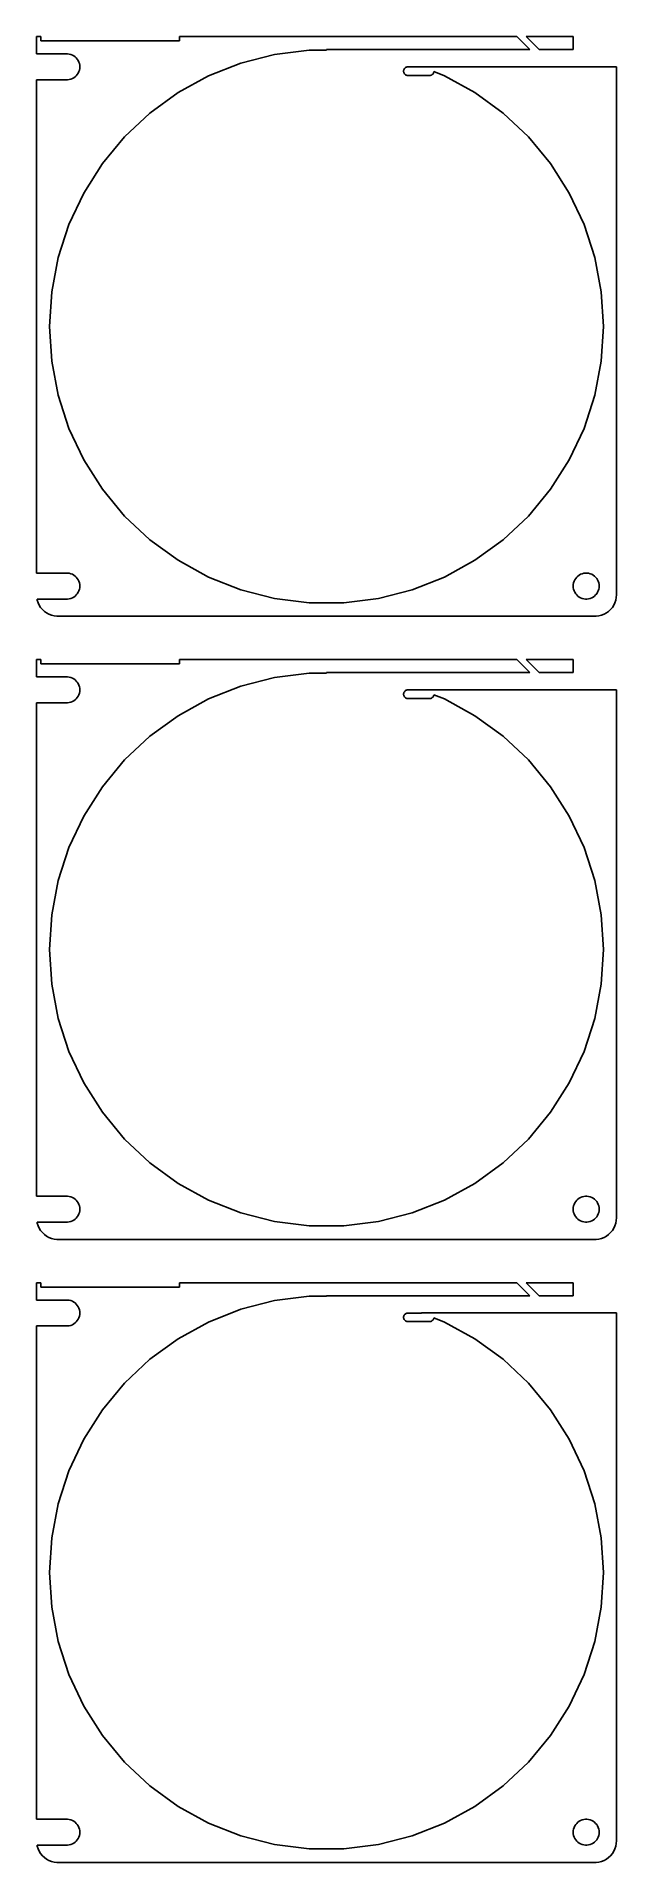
# Model space of a CAD drawing. Header units: metres. Extents: x -67 to 67, y 365 to 787.
import ezdxf

# ---------------------------------------------------------------- set-up
doc = ezdxf.new("R2010")
doc.units = ezdxf.units.M

msp = doc.modelspace()

# ---------------------------------------------------------------- linework, layer by layer
for p, q in [((-66, 787), (-67, 787)), ((-67, 787), (-67, 782.994)), ((-66, 786), (-66, 787)), ((-34, 786), (-66, 786)), ((44.0099, 786.99), (-34, 786.99)), ((-34, 786.99), (-34, 786)), ((47, 784), (44.0099, 786.99)), ((57, 786.99), (46.1312, 786.99)), ((46.1312, 786.99), (49.1213, 784)), ((57, 784), (57, 786.99)), ((-67, 782.994), (-59.8116, 782.994)), ((-59.8116, 782.994), (-59.4379, 782.947)), ((-59.4379, 782.947), (-59.0729, 782.853)), ((-59.0729, 782.853), (-58.7227, 782.714)), ((-58.7227, 782.714), (-58.3925, 782.533)), ((-58.3925, 782.533), (-58.0877, 782.312)), ((-58.0877, 782.312), (-57.8131, 782.054)), ((-57.8131, 782.054), (-57.5729, 781.763)), ((-57.5729, 781.763), (-57.3711, 781.445)), ((-57.3711, 781.445), (-57.2107, 781.104)), ((-57.2107, 781.104), (-57.0942, 780.746)), ((-57.0942, 780.746), (-57.0237, 780.376)), ((-27.2499, 777.909), (-19.7771, 780.868)), ((-19.7771, 780.868), (-11.9924, 782.866)), ((-11.9924, 782.866), (-4.0186, 783.874)), ((-4.0186, 783.874), (0, 783.874)), ((0, 783.874), (0, 784)), ((0, 784), (47, 784)), ((49.1213, 784), (57, 784)), ((-59.8116, 777.006), (-67, 777.006)), ((-67, 777.006), (-67, 662.994)), ((-59.4379, 777.053), (-59.8116, 777.006)), ((-59.0729, 777.147), (-59.4379, 777.053)), ((-58.7227, 777.286), (-59.0729, 777.147)), ((-58.3925, 777.467), (-58.7227, 777.286)), ((-58.0877, 777.688), (-58.3925, 777.467)), ((-57.8131, 777.946), (-58.0877, 777.688)), ((-57.5729, 778.237), (-57.8131, 777.946)), ((-57.3711, 778.555), (-57.5729, 778.237)), ((-57.2107, 778.896), (-57.3711, 778.555)), ((-57.0942, 779.254), (-57.2107, 778.896)), ((-57.0237, 779.624), (-57.0942, 779.254)), ((-57.0237, 780.376), (-57, 780)), ((-57, 780), (-57.0237, 779.624)), ((-34.2929, 774.037), (-27.2499, 777.909)), ((17.8189, 779.125), (17.811, 779)), ((17.811, 779), (17.8189, 778.875)), ((17.8424, 779.249), (17.8189, 779.125)), ((17.8189, 778.875), (17.8424, 778.751)), ((17.8812, 779.368), (17.8424, 779.249)), ((17.8424, 778.751), (17.8812, 778.632)), ((17.9347, 779.482), (17.8812, 779.368)), ((17.8812, 778.632), (17.9347, 778.518)), ((18.002, 779.588), (17.9347, 779.482)), ((17.9347, 778.518), (18.002, 778.412)), ((18.082, 779.685), (18.002, 779.588)), ((18.002, 778.412), (18.082, 778.315)), ((18.1736, 779.771), (18.082, 779.685)), ((18.082, 778.315), (18.1736, 778.229)), ((18.2752, 779.844), (18.1736, 779.771)), ((18.1736, 778.229), (18.2752, 778.156)), ((18.3852, 779.905), (18.2752, 779.844)), ((18.2752, 778.156), (18.3852, 778.095)), ((18.502, 779.951), (18.3852, 779.905)), ((18.3852, 778.095), (18.502, 778.049)), ((18.6236, 779.982), (18.502, 779.951)), ((18.502, 778.049), (18.6236, 778.018)), ((18.7482, 779.998), (18.6236, 779.982)), ((18.6236, 778.018), (18.7482, 778.002)), ((21.9734, 779.998), (18.7482, 779.998)), ((18.7482, 778.002), (23.8738, 778.002)), ((67, 780), (21.9684, 780)), ((21.9684, 780), (21.9734, 779.998)), ((23.8738, 778.002), (23.9984, 778.018)), ((23.9984, 778.018), (24.12, 778.049)), ((24.12, 778.049), (24.2368, 778.095)), ((24.2368, 778.095), (24.3468, 778.156)), ((24.3468, 778.156), (24.4484, 778.229)), ((24.4484, 778.229), (24.54, 778.315)), ((24.54, 778.315), (24.62, 778.412)), ((24.62, 778.412), (24.6873, 778.518)), ((24.6873, 778.518), (24.7408, 778.632)), ((24.7408, 778.632), (24.7796, 778.751)), ((24.7796, 778.751), (24.8031, 778.875)), ((24.8031, 778.875), (24.8033, 778.878)), ((24.8033, 778.878), (27.2499, 777.909)), ((27.2499, 777.909), (34.2929, 774.037)), ((67, 658), (67, 780)), ((-40.7951, 769.313), (-34.2929, 774.037)), ((34.2929, 774.037), (40.7951, 769.313)), ((-46.654, 763.811), (-40.7951, 769.313)), ((40.7951, 769.313), (46.654, 763.811)), ((-51.7771, 757.618), (-46.654, 763.811)), ((46.654, 763.811), (51.7771, 757.618)), ((-56.0836, 750.832), (-51.7771, 757.618)), ((51.7771, 757.618), (56.0836, 750.832)), ((-59.5057, 743.56), (-56.0836, 750.832)), ((56.0836, 750.832), (59.5057, 743.56)), ((-61.9893, 735.916), (-59.5057, 743.56)), ((59.5057, 743.56), (61.9893, 735.916)), ((-63.4953, 728.021), (-61.9893, 735.916)), ((61.9893, 735.916), (63.4953, 728.021)), ((-64, 720), (-63.4953, 728.021)), ((63.4953, 728.021), (64, 720)), ((-63.4953, 711.979), (-64, 720)), ((64, 720), (63.4953, 711.979)), ((-61.9893, 704.084), (-63.4953, 711.979)), ((63.4953, 711.979), (61.9893, 704.084)), ((-59.5057, 696.44), (-61.9893, 704.084)), ((61.9893, 704.084), (59.5057, 696.44)), ((-56.0836, 689.168), (-59.5057, 696.44)), ((59.5057, 696.44), (56.0836, 689.168)), ((-51.7771, 682.382), (-56.0836, 689.168)), ((56.0836, 689.168), (51.7771, 682.382)), ((-46.654, 676.189), (-51.7771, 682.382)), ((51.7771, 682.382), (46.654, 676.189)), ((-40.7951, 670.687), (-46.654, 676.189)), ((46.654, 676.189), (40.7951, 670.687)), ((-34.2929, 665.963), (-40.7951, 670.687)), ((40.7951, 670.687), (34.2929, 665.963)), ((-67, 662.994), (-59.8116, 662.994)), ((-59.8116, 662.994), (-59.4379, 662.947)), ((-59.4379, 662.947), (-59.0729, 662.853)), ((-59.0729, 662.853), (-58.7227, 662.714)), ((-58.7227, 662.714), (-58.3925, 662.533)), ((-58.3925, 662.533), (-58.0877, 662.312)), ((-27.2499, 662.091), (-34.2929, 665.963)), ((34.2929, 665.963), (27.2499, 662.091)), ((58.0877, 662.312), (58.3925, 662.533)), ((58.3925, 662.533), (58.7227, 662.714)), ((58.7227, 662.714), (59.0729, 662.853)), ((59.0729, 662.853), (59.4379, 662.947)), ((59.4379, 662.947), (59.8116, 662.994)), ((59.8116, 662.994), (60.1884, 662.994)), ((60.1884, 662.994), (60.5621, 662.947)), ((60.5621, 662.947), (60.927, 662.853)), ((60.927, 662.853), (61.2773, 662.714)), ((61.2773, 662.714), (61.6075, 662.533)), ((61.6075, 662.533), (61.9123, 662.312)), ((-58.0877, 662.312), (-57.8131, 662.054)), ((-57.8131, 662.054), (-57.5729, 661.763)), ((-57.5729, 661.763), (-57.3711, 661.445)), ((-57.3711, 658.555), (-57.5729, 658.237)), ((-57.3711, 661.445), (-57.2107, 661.104)), ((-57.2107, 658.896), (-57.3711, 658.555)), ((-57.2107, 661.104), (-57.0942, 660.746)), ((-57.0942, 659.254), (-57.2107, 658.896)), ((-57.0942, 660.746), (-57.0237, 660.376)), ((-57.0237, 659.624), (-57.0942, 659.254)), ((-57.0237, 660.376), (-57, 660)), ((-57, 660), (-57.0237, 659.624)), ((-19.7771, 659.132), (-27.2499, 662.091)), ((-11.9924, 657.134), (-19.7771, 659.132)), ((19.7771, 659.132), (11.9924, 657.134)), ((27.2499, 662.091), (19.7771, 659.132)), ((57, 660), (57.0237, 660.376)), ((57.0237, 659.624), (57, 660)), ((57.0237, 660.376), (57.0942, 660.746)), ((57.0942, 659.254), (57.0237, 659.624)), ((57.0942, 660.746), (57.2107, 661.104)), ((57.2107, 658.896), (57.0942, 659.254)), ((57.2107, 661.104), (57.3711, 661.445)), ((57.3711, 658.555), (57.2107, 658.896)), ((57.3711, 661.445), (57.5729, 661.763)), ((57.5729, 658.237), (57.3711, 658.555)), ((57.5729, 661.763), (57.8131, 662.054)), ((57.8131, 662.054), (58.0877, 662.312)), ((61.9123, 662.312), (62.1869, 662.054)), ((62.1869, 662.054), (62.427, 661.763)), ((62.427, 661.763), (62.6289, 661.445)), ((62.6289, 658.555), (62.427, 658.237)), ((62.6289, 661.445), (62.7893, 661.104)), ((62.7893, 658.896), (62.6289, 658.555)), ((62.7893, 661.104), (62.9057, 660.746)), ((62.9057, 659.254), (62.7893, 658.896)), ((62.9057, 660.746), (62.9763, 660.376)), ((62.9763, 659.624), (62.9057, 659.254)), ((62.9763, 660.376), (63, 660)), ((63, 660), (62.9763, 659.624)), ((-59.8116, 657.006), (-66.8905, 657.006)), ((-66.8905, 657.006), (-66.8429, 656.757)), ((-66.8429, 656.757), (-66.6489, 656.159)), ((-66.6489, 656.159), (-66.3815, 655.591)), ((-66.3815, 655.591), (-66.0451, 655.061)), ((-66.0451, 655.061), (-65.6448, 654.577)), ((-65.6448, 654.577), (-65.1871, 654.147)), ((-65.1871, 654.147), (-64.6791, 653.778)), ((-59.4379, 657.053), (-59.8116, 657.006)), ((-59.0729, 657.147), (-59.4379, 657.053)), ((-58.7227, 657.286), (-59.0729, 657.147)), ((-58.3925, 657.467), (-58.7227, 657.286)), ((-58.0877, 657.688), (-58.3925, 657.467)), ((-57.8131, 657.946), (-58.0877, 657.688)), ((-57.5729, 658.237), (-57.8131, 657.946)), ((-4.0186, 656.126), (-11.9924, 657.134)), ((4.0186, 656.126), (-4.0186, 656.126)), ((11.9924, 657.134), (4.0186, 656.126)), ((57.8131, 657.946), (57.5729, 658.237)), ((58.0877, 657.688), (57.8131, 657.946)), ((58.3925, 657.467), (58.0877, 657.688)), ((58.7227, 657.286), (58.3925, 657.467)), ((59.0729, 657.147), (58.7227, 657.286)), ((59.4379, 657.053), (59.0729, 657.147)), ((59.8116, 657.006), (59.4379, 657.053)), ((60.1884, 657.006), (59.8116, 657.006)), ((60.5621, 657.053), (60.1884, 657.006)), ((60.927, 657.147), (60.5621, 657.053)), ((61.2773, 657.286), (60.927, 657.147)), ((61.6075, 657.467), (61.2773, 657.286)), ((61.9123, 657.688), (61.6075, 657.467)), ((62.1869, 657.946), (61.9123, 657.688)), ((62.427, 658.237), (62.1869, 657.946)), ((64.6791, 653.778), (65.1871, 654.147)), ((65.1871, 654.147), (65.6448, 654.577)), ((65.6448, 654.577), (66.0451, 655.061)), ((66.0451, 655.061), (66.3815, 655.591)), ((66.3815, 655.591), (66.6489, 656.159)), ((66.6489, 656.159), (66.8429, 656.757)), ((66.8429, 656.757), (66.9606, 657.373)), ((66.9606, 657.373), (67, 658)), ((-64.6791, 653.778), (-64.1289, 653.476)), ((-64.1289, 653.476), (-63.5451, 653.245)), ((-63.5451, 653.245), (-62.9369, 653.089)), ((-62.9369, 653.089), (-62.3139, 653.01)), ((-62.3139, 653.01), (62.3139, 653.01)), ((62.3139, 653.01), (62.9369, 653.089)), ((62.9369, 653.089), (63.5451, 653.245)), ((63.5451, 653.245), (64.1289, 653.476)), ((64.1289, 653.476), (64.6791, 653.778)), ((-66, 643), (-67, 643)), ((-67, 643), (-67, 638.994)), ((-66, 642), (-66, 643)), ((-34, 642), (-66, 642)), ((44.0099, 642.99), (-34, 642.99)), ((-34, 642.99), (-34, 642)), ((47, 640), (44.0099, 642.99)), ((57, 642.99), (46.1312, 642.99)), ((46.1312, 642.99), (49.1213, 640)), ((57, 640), (57, 642.99)), ((-67, 638.994), (-59.8116, 638.994)), ((-59.8116, 638.994), (-59.4379, 638.947)), ((-59.4379, 638.947), (-59.0729, 638.853)), ((-59.0729, 638.853), (-58.7227, 638.714)), ((-58.7227, 638.714), (-58.3925, 638.533)), ((-58.3925, 638.533), (-58.0877, 638.312)), ((-58.0877, 638.312), (-57.8131, 638.054)), ((-57.8131, 638.054), (-57.5729, 637.763)), ((-57.5729, 637.763), (-57.3711, 637.445)), ((-57.3711, 637.445), (-57.2107, 637.104)), ((-19.7771, 636.868), (-11.9924, 638.866)), ((-11.9924, 638.866), (-4.0186, 639.874)), ((-4.0186, 639.874), (0, 639.874)), ((0, 639.874), (0, 640)), ((0, 640), (47, 640)), ((49.1213, 640), (57, 640)), ((-59.8116, 633.006), (-67, 633.006)), ((-67, 633.006), (-67, 518.994)), ((-59.4379, 633.053), (-59.8116, 633.006)), ((-59.0729, 633.147), (-59.4379, 633.053)), ((-58.7227, 633.286), (-59.0729, 633.147)), ((-58.3925, 633.467), (-58.7227, 633.286)), ((-58.0877, 633.688), (-58.3925, 633.467)), ((-57.8131, 633.946), (-58.0877, 633.688)), ((-57.5729, 634.237), (-57.8131, 633.946)), ((-57.3711, 634.555), (-57.5729, 634.237)), ((-57.2107, 634.896), (-57.3711, 634.555)), ((-57.2107, 637.104), (-57.0942, 636.746)), ((-57.0942, 635.254), (-57.2107, 634.896)), ((-57.0942, 636.746), (-57.0237, 636.376)), ((-57.0237, 635.624), (-57.0942, 635.254)), ((-57.0237, 636.376), (-57, 636)), ((-57, 636), (-57.0237, 635.624)), ((-34.2929, 630.037), (-27.2499, 633.909)), ((-27.2499, 633.909), (-19.7771, 636.868)), ((17.8189, 635.125), (17.811, 635)), ((17.811, 635), (17.8189, 634.875)), ((17.8424, 635.249), (17.8189, 635.125)), ((17.8189, 634.875), (17.8424, 634.751)), ((17.8812, 635.368), (17.8424, 635.249)), ((17.8424, 634.751), (17.8812, 634.632)), ((17.9347, 635.482), (17.8812, 635.368)), ((17.8812, 634.632), (17.9347, 634.518)), ((18.002, 635.588), (17.9347, 635.482)), ((17.9347, 634.518), (18.002, 634.412)), ((18.082, 635.685), (18.002, 635.588)), ((18.002, 634.412), (18.082, 634.315)), ((18.1736, 635.771), (18.082, 635.685)), ((18.082, 634.315), (18.1736, 634.229)), ((18.2752, 635.844), (18.1736, 635.771)), ((18.1736, 634.229), (18.2752, 634.156)), ((18.3852, 635.905), (18.2752, 635.844)), ((18.2752, 634.156), (18.3852, 634.095)), ((18.502, 635.951), (18.3852, 635.905)), ((18.3852, 634.095), (18.502, 634.049)), ((18.6236, 635.982), (18.502, 635.951)), ((18.502, 634.049), (18.6236, 634.018)), ((18.7482, 635.998), (18.6236, 635.982)), ((18.6236, 634.018), (18.7482, 634.002)), ((21.9734, 635.998), (18.7482, 635.998)), ((18.7482, 634.002), (23.8738, 634.002)), ((67, 636), (21.9684, 636)), ((21.9684, 636), (21.9734, 635.998)), ((23.8738, 634.002), (23.9984, 634.018)), ((23.9984, 634.018), (24.12, 634.049)), ((24.12, 634.049), (24.2368, 634.095)), ((24.2368, 634.095), (24.3468, 634.156)), ((24.3468, 634.156), (24.4484, 634.229)), ((24.4484, 634.229), (24.54, 634.315)), ((24.54, 634.315), (24.62, 634.412)), ((24.62, 634.412), (24.6873, 634.518)), ((24.6873, 634.518), (24.7408, 634.632)), ((24.7408, 634.632), (24.7796, 634.751)), ((24.7796, 634.751), (24.8031, 634.875)), ((24.8031, 634.875), (24.8033, 634.878)), ((24.8033, 634.878), (27.2499, 633.909)), ((27.2499, 633.909), (34.2929, 630.037)), ((67, 514), (67, 636)), ((-40.7951, 625.313), (-34.2929, 630.037)), ((34.2929, 630.037), (40.7951, 625.313)), ((-46.654, 619.811), (-40.7951, 625.313)), ((40.7951, 625.313), (46.654, 619.811)), ((-51.7771, 613.618), (-46.654, 619.811)), ((46.654, 619.811), (51.7771, 613.618)), ((-56.0836, 606.832), (-51.7771, 613.618)), ((51.7771, 613.618), (56.0836, 606.832)), ((-59.5057, 599.56), (-56.0836, 606.832)), ((56.0836, 606.832), (59.5057, 599.56)), ((-61.9893, 591.916), (-59.5057, 599.56)), ((59.5057, 599.56), (61.9893, 591.916)), ((-63.4953, 584.021), (-61.9893, 591.916)), ((61.9893, 591.916), (63.4953, 584.021)), ((-64, 576), (-63.4953, 584.021)), ((63.4953, 584.021), (64, 576)), ((-63.4953, 567.979), (-64, 576)), ((64, 576), (63.4953, 567.979)), ((-61.9893, 560.084), (-63.4953, 567.979)), ((63.4953, 567.979), (61.9893, 560.084)), ((-59.5057, 552.44), (-61.9893, 560.084)), ((61.9893, 560.084), (59.5057, 552.44)), ((-56.0836, 545.168), (-59.5057, 552.44)), ((59.5057, 552.44), (56.0836, 545.168)), ((-51.7771, 538.382), (-56.0836, 545.168)), ((56.0836, 545.168), (51.7771, 538.382)), ((-46.654, 532.189), (-51.7771, 538.382)), ((51.7771, 538.382), (46.654, 532.189)), ((-40.7951, 526.687), (-46.654, 532.189)), ((46.654, 532.189), (40.7951, 526.687)), ((-34.2929, 521.963), (-40.7951, 526.687)), ((40.7951, 526.687), (34.2929, 521.963)), ((-27.2499, 518.091), (-34.2929, 521.963)), ((34.2929, 521.963), (27.2499, 518.091)), ((-67, 518.994), (-59.8116, 518.994)), ((-59.8116, 518.994), (-59.4379, 518.947)), ((-59.4379, 518.947), (-59.0729, 518.853)), ((-59.0729, 518.853), (-58.7227, 518.714)), ((-58.7227, 518.714), (-58.3925, 518.533)), ((-58.3925, 518.533), (-58.0877, 518.312)), ((-58.0877, 518.312), (-57.8131, 518.054)), ((-57.8131, 518.054), (-57.5729, 517.763)), ((-57.5729, 517.763), (-57.3711, 517.445)), ((-57.3711, 517.445), (-57.2107, 517.104)), ((-57.2107, 514.896), (-57.3711, 514.555)), ((-57.2107, 517.104), (-57.0942, 516.746)), ((-57.0942, 515.254), (-57.2107, 514.896)), ((-57.0942, 516.746), (-57.0237, 516.376)), ((-57.0237, 515.624), (-57.0942, 515.254)), ((-57.0237, 516.376), (-57, 516)), ((-57, 516), (-57.0237, 515.624)), ((-19.7771, 515.132), (-27.2499, 518.091)), ((-11.9924, 513.134), (-19.7771, 515.132)), ((19.7771, 515.132), (11.9924, 513.134)), ((27.2499, 518.091), (19.7771, 515.132)), ((57, 516), (57.0237, 516.376)), ((57.0237, 515.624), (57, 516)), ((57.0237, 516.376), (57.0942, 516.746)), ((57.0942, 515.254), (57.0237, 515.624)), ((57.0942, 516.746), (57.2107, 517.104)), ((57.2107, 514.896), (57.0942, 515.254)), ((57.2107, 517.104), (57.3711, 517.445)), ((57.3711, 514.555), (57.2107, 514.896)), ((57.3711, 517.445), (57.5729, 517.763)), ((57.5729, 517.763), (57.8131, 518.054)), ((57.8131, 518.054), (58.0877, 518.312)), ((58.0877, 518.312), (58.3925, 518.533)), ((58.3925, 518.533), (58.7227, 518.714)), ((58.7227, 518.714), (59.0729, 518.853)), ((59.0729, 518.853), (59.4379, 518.947)), ((59.4379, 518.947), (59.8116, 518.994)), ((59.8116, 518.994), (60.1884, 518.994)), ((60.1884, 518.994), (60.5621, 518.947)), ((60.5621, 518.947), (60.927, 518.853)), ((60.927, 518.853), (61.2773, 518.714)), ((61.2773, 518.714), (61.6075, 518.533)), ((61.6075, 518.533), (61.9123, 518.312)), ((61.9123, 518.312), (62.1869, 518.054)), ((62.1869, 518.054), (62.427, 517.763)), ((62.427, 517.763), (62.6289, 517.445)), ((62.6289, 517.445), (62.7893, 517.104)), ((62.7893, 514.896), (62.6289, 514.555)), ((62.7893, 517.104), (62.9057, 516.746)), ((62.9057, 515.254), (62.7893, 514.896)), ((62.9057, 516.746), (62.9763, 516.376)), ((62.9763, 515.624), (62.9057, 515.254)), ((62.9763, 516.376), (63, 516)), ((63, 516), (62.9763, 515.624)), ((-59.8116, 513.006), (-66.8905, 513.006)), ((-66.8905, 513.006), (-66.8429, 512.757)), ((-66.8429, 512.757), (-66.6489, 512.159)), ((-66.6489, 512.159), (-66.3815, 511.591)), ((-66.3815, 511.591), (-66.0451, 511.061)), ((-66.0451, 511.061), (-65.6448, 510.577)), ((-59.4379, 513.053), (-59.8116, 513.006)), ((-59.0729, 513.147), (-59.4379, 513.053)), ((-58.7227, 513.286), (-59.0729, 513.147)), ((-58.3925, 513.467), (-58.7227, 513.286)), ((-58.0877, 513.688), (-58.3925, 513.467)), ((-57.8131, 513.946), (-58.0877, 513.688)), ((-57.5729, 514.237), (-57.8131, 513.946)), ((-57.3711, 514.555), (-57.5729, 514.237)), ((-4.0186, 512.126), (-11.9924, 513.134)), ((4.0186, 512.126), (-4.0186, 512.126)), ((11.9924, 513.134), (4.0186, 512.126)), ((57.5729, 514.237), (57.3711, 514.555)), ((57.8131, 513.946), (57.5729, 514.237)), ((58.0877, 513.688), (57.8131, 513.946)), ((58.3925, 513.467), (58.0877, 513.688)), ((58.7227, 513.286), (58.3925, 513.467)), ((59.0729, 513.147), (58.7227, 513.286)), ((59.4379, 513.053), (59.0729, 513.147)), ((59.8116, 513.006), (59.4379, 513.053)), ((60.1884, 513.006), (59.8116, 513.006)), ((60.5621, 513.053), (60.1884, 513.006)), ((60.927, 513.147), (60.5621, 513.053)), ((61.2773, 513.286), (60.927, 513.147)), ((61.6075, 513.467), (61.2773, 513.286)), ((61.9123, 513.688), (61.6075, 513.467)), ((62.1869, 513.946), (61.9123, 513.688)), ((62.427, 514.237), (62.1869, 513.946)), ((62.6289, 514.555), (62.427, 514.237)), ((65.6448, 510.577), (66.0451, 511.061)), ((66.0451, 511.061), (66.3815, 511.591)), ((66.3815, 511.591), (66.6489, 512.159)), ((66.6489, 512.159), (66.8429, 512.757)), ((66.8429, 512.757), (66.9606, 513.373)), ((66.9606, 513.373), (67, 514)), ((-65.6448, 510.577), (-65.1871, 510.147)), ((-65.1871, 510.147), (-64.6791, 509.778)), ((-64.6791, 509.778), (-64.1289, 509.476)), ((-64.1289, 509.476), (-63.5451, 509.245)), ((-63.5451, 509.245), (-62.9369, 509.089)), ((-62.9369, 509.089), (-62.3139, 509.01)), ((-62.3139, 509.01), (62.3139, 509.01)), ((62.3139, 509.01), (62.9369, 509.089)), ((62.9369, 509.089), (63.5451, 509.245)), ((63.5451, 509.245), (64.1289, 509.476)), ((64.1289, 509.476), (64.6791, 509.778)), ((64.6791, 509.778), (65.1871, 510.147)), ((65.1871, 510.147), (65.6448, 510.577)), ((-66, 499), (-67, 499)), ((-67, 499), (-67, 494.994)), ((-66, 498), (-66, 499)), ((-34, 498), (-66, 498)), ((44.0099, 498.99), (-34, 498.99)), ((-34, 498.99), (-34, 498)), ((47, 496), (44.0099, 498.99)), ((57, 498.99), (46.1312, 498.99)), ((46.1312, 498.99), (49.1213, 496)), ((57, 496), (57, 498.99)), ((-67, 494.994), (-59.8116, 494.994)), ((-59.8116, 494.994), (-59.4379, 494.947)), ((-59.4379, 494.947), (-59.0729, 494.853)), ((-59.0729, 494.853), (-58.7227, 494.714)), ((-58.7227, 494.714), (-58.3925, 494.533)), ((-58.3925, 494.533), (-58.0877, 494.312)), ((-58.0877, 494.312), (-57.8131, 494.054)), ((-57.8131, 494.054), (-57.5729, 493.763)), ((-57.5729, 493.763), (-57.3711, 493.445)), ((-19.7771, 492.868), (-11.9924, 494.866)), ((-11.9924, 494.866), (-4.0186, 495.874)), ((-4.0186, 495.874), (0, 495.874)), ((0, 495.874), (0, 496)), ((0, 496), (47, 496)), ((49.1213, 496), (57, 496)), ((-58.0877, 489.688), (-58.3925, 489.467)), ((-57.8131, 489.946), (-58.0877, 489.688)), ((-57.5729, 490.237), (-57.8131, 489.946)), ((-57.3711, 490.555), (-57.5729, 490.237)), ((-57.3711, 493.445), (-57.2107, 493.104)), ((-57.2107, 490.896), (-57.3711, 490.555)), ((-57.2107, 493.104), (-57.0942, 492.746)), ((-57.0942, 491.254), (-57.2107, 490.896)), ((-57.0942, 492.746), (-57.0237, 492.376)), ((-57.0237, 491.624), (-57.0942, 491.254)), ((-57.0237, 492.376), (-57, 492)), ((-57, 492), (-57.0237, 491.624)), ((-34.2929, 486.037), (-27.2499, 489.909)), ((-27.2499, 489.909), (-19.7771, 492.868)), ((17.8189, 491.125), (17.811, 491)), ((17.811, 491), (17.8189, 490.875)), ((17.8424, 491.249), (17.8189, 491.125)), ((17.8189, 490.875), (17.8424, 490.751)), ((17.8812, 491.368), (17.8424, 491.249)), ((17.8424, 490.751), (17.8812, 490.632)), ((17.9347, 491.482), (17.8812, 491.368)), ((17.8812, 490.632), (17.9347, 490.518)), ((18.002, 491.588), (17.9347, 491.482)), ((17.9347, 490.518), (18.002, 490.412)), ((18.082, 491.685), (18.002, 491.588)), ((18.002, 490.412), (18.082, 490.315)), ((18.1736, 491.771), (18.082, 491.685)), ((18.082, 490.315), (18.1736, 490.229)), ((18.2752, 491.844), (18.1736, 491.771)), ((18.1736, 490.229), (18.2752, 490.156)), ((18.3852, 491.905), (18.2752, 491.844)), ((18.2752, 490.156), (18.3852, 490.095)), ((18.502, 491.951), (18.3852, 491.905)), ((18.3852, 490.095), (18.502, 490.049)), ((18.6236, 491.982), (18.502, 491.951)), ((18.502, 490.049), (18.6236, 490.018)), ((18.7482, 491.998), (18.6236, 491.982)), ((18.6236, 490.018), (18.7482, 490.002)), ((21.9734, 491.998), (18.7482, 491.998)), ((18.7482, 490.002), (23.8738, 490.002)), ((67, 492), (21.9684, 492)), ((21.9684, 492), (21.9734, 491.998)), ((23.8738, 490.002), (23.9984, 490.018)), ((23.9984, 490.018), (24.12, 490.049)), ((24.12, 490.049), (24.2368, 490.095)), ((24.2368, 490.095), (24.3468, 490.156)), ((24.3468, 490.156), (24.4484, 490.229)), ((24.4484, 490.229), (24.54, 490.315)), ((24.54, 490.315), (24.62, 490.412)), ((24.62, 490.412), (24.6873, 490.518)), ((24.6873, 490.518), (24.7408, 490.632)), ((24.7408, 490.632), (24.7796, 490.751)), ((24.7796, 490.751), (24.8031, 490.875)), ((24.8031, 490.875), (24.8033, 490.878)), ((24.8033, 490.878), (27.2499, 489.909)), ((27.2499, 489.909), (34.2929, 486.037)), ((67, 370), (67, 492)), ((-59.8116, 489.006), (-67, 489.006)), ((-67, 489.006), (-67, 374.994)), ((-59.4379, 489.053), (-59.8116, 489.006)), ((-59.0729, 489.147), (-59.4379, 489.053)), ((-58.7227, 489.286), (-59.0729, 489.147)), ((-58.3925, 489.467), (-58.7227, 489.286)), ((-40.7951, 481.313), (-34.2929, 486.037)), ((34.2929, 486.037), (40.7951, 481.313)), ((-46.654, 475.811), (-40.7951, 481.313)), ((40.7951, 481.313), (46.654, 475.811)), ((-51.7771, 469.618), (-46.654, 475.811)), ((46.654, 475.811), (51.7771, 469.618)), ((-56.0836, 462.832), (-51.7771, 469.618)), ((51.7771, 469.618), (56.0836, 462.832)), ((-59.5057, 455.56), (-56.0836, 462.832)), ((56.0836, 462.832), (59.5057, 455.56)), ((-61.9893, 447.916), (-59.5057, 455.56)), ((59.5057, 455.56), (61.9893, 447.916)), ((-63.4953, 440.021), (-61.9893, 447.916)), ((61.9893, 447.916), (63.4953, 440.021)), ((-64, 432), (-63.4953, 440.021)), ((63.4953, 440.021), (64, 432)), ((-63.4953, 423.979), (-64, 432)), ((64, 432), (63.4953, 423.979)), ((-61.9893, 416.084), (-63.4953, 423.979)), ((63.4953, 423.979), (61.9893, 416.084)), ((-59.5057, 408.44), (-61.9893, 416.084)), ((61.9893, 416.084), (59.5057, 408.44)), ((-56.0836, 401.168), (-59.5057, 408.44)), ((59.5057, 408.44), (56.0836, 401.168)), ((-51.7771, 394.382), (-56.0836, 401.168)), ((56.0836, 401.168), (51.7771, 394.382)), ((-46.654, 388.189), (-51.7771, 394.382)), ((51.7771, 394.382), (46.654, 388.189)), ((-40.7951, 382.687), (-46.654, 388.189)), ((46.654, 388.189), (40.7951, 382.687)), ((-34.2929, 377.963), (-40.7951, 382.687)), ((40.7951, 382.687), (34.2929, 377.963)), ((-27.2499, 374.091), (-34.2929, 377.963)), ((34.2929, 377.963), (27.2499, 374.091)), ((-67, 374.994), (-59.8116, 374.994)), ((-59.8116, 374.994), (-59.4379, 374.947)), ((-59.4379, 374.947), (-59.0729, 374.853)), ((-59.0729, 374.853), (-58.7227, 374.714)), ((-58.7227, 374.714), (-58.3925, 374.533)), ((-58.3925, 374.533), (-58.0877, 374.312)), ((-58.0877, 374.312), (-57.8131, 374.054)), ((-57.8131, 374.054), (-57.5729, 373.763)), ((-57.5729, 373.763), (-57.3711, 373.445)), ((-57.3711, 373.445), (-57.2107, 373.104)), ((-57.2107, 373.104), (-57.0942, 372.746)), ((-57.0942, 372.746), (-57.0237, 372.376)), ((-57.0237, 371.624), (-57.0942, 371.254)), ((-57.0237, 372.376), (-57, 372)), ((-57, 372), (-57.0237, 371.624)), ((-19.7771, 371.132), (-27.2499, 374.091)), ((27.2499, 374.091), (19.7771, 371.132)), ((57, 372), (57.0237, 372.376)), ((57.0237, 371.624), (57, 372)), ((57.0237, 372.376), (57.0942, 372.746)), ((57.0942, 371.254), (57.0237, 371.624)), ((57.0942, 372.746), (57.2107, 373.104)), ((57.2107, 373.104), (57.3711, 373.445)), ((57.3711, 373.445), (57.5729, 373.763)), ((57.5729, 373.763), (57.8131, 374.054)), ((57.8131, 374.054), (58.0877, 374.312)), ((58.0877, 374.312), (58.3925, 374.533)), ((58.3925, 374.533), (58.7227, 374.714)), ((58.7227, 374.714), (59.0729, 374.853)), ((59.0729, 374.853), (59.4379, 374.947)), ((59.4379, 374.947), (59.8116, 374.994)), ((59.8116, 374.994), (60.1884, 374.994)), ((60.1884, 374.994), (60.5621, 374.947)), ((60.5621, 374.947), (60.927, 374.853)), ((60.927, 374.853), (61.2773, 374.714)), ((61.2773, 374.714), (61.6075, 374.533)), ((61.6075, 374.533), (61.9123, 374.312)), ((61.9123, 374.312), (62.1869, 374.054)), ((62.1869, 374.054), (62.427, 373.763)), ((62.427, 373.763), (62.6289, 373.445)), ((62.6289, 373.445), (62.7893, 373.104)), ((62.7893, 373.104), (62.9057, 372.746)), ((62.9057, 372.746), (62.9763, 372.376)), ((62.9763, 371.624), (62.9057, 371.254)), ((62.9763, 372.376), (63, 372)), ((63, 372), (62.9763, 371.624)), ((-59.8116, 369.006), (-66.8905, 369.006)), ((-66.8905, 369.006), (-66.8429, 368.757)), ((-66.8429, 368.757), (-66.6489, 368.159)), ((-66.6489, 368.159), (-66.3815, 367.591)), ((-66.3815, 367.591), (-66.0451, 367.061)), ((-59.4379, 369.053), (-59.8116, 369.006)), ((-59.0729, 369.147), (-59.4379, 369.053)), ((-58.7227, 369.286), (-59.0729, 369.147)), ((-58.3925, 369.467), (-58.7227, 369.286)), ((-58.0877, 369.688), (-58.3925, 369.467)), ((-57.8131, 369.946), (-58.0877, 369.688)), ((-57.5729, 370.237), (-57.8131, 369.946)), ((-57.3711, 370.555), (-57.5729, 370.237)), ((-57.2107, 370.896), (-57.3711, 370.555)), ((-57.0942, 371.254), (-57.2107, 370.896)), ((-11.9924, 369.134), (-19.7771, 371.132)), ((-4.0186, 368.126), (-11.9924, 369.134)), ((4.0186, 368.126), (-4.0186, 368.126)), ((11.9924, 369.134), (4.0186, 368.126)), ((19.7771, 371.132), (11.9924, 369.134)), ((57.2107, 370.896), (57.0942, 371.254)), ((57.3711, 370.555), (57.2107, 370.896)), ((57.5729, 370.237), (57.3711, 370.555)), ((57.8131, 369.946), (57.5729, 370.237)), ((58.0877, 369.688), (57.8131, 369.946)), ((58.3925, 369.467), (58.0877, 369.688)), ((58.7227, 369.286), (58.3925, 369.467)), ((59.0729, 369.147), (58.7227, 369.286)), ((59.4379, 369.053), (59.0729, 369.147)), ((59.8116, 369.006), (59.4379, 369.053)), ((60.1884, 369.006), (59.8116, 369.006)), ((60.5621, 369.053), (60.1884, 369.006)), ((60.927, 369.147), (60.5621, 369.053)), ((61.2773, 369.286), (60.927, 369.147)), ((61.6075, 369.467), (61.2773, 369.286)), ((61.9123, 369.688), (61.6075, 369.467)), ((62.1869, 369.946), (61.9123, 369.688)), ((62.427, 370.237), (62.1869, 369.946)), ((62.6289, 370.555), (62.427, 370.237)), ((62.7893, 370.896), (62.6289, 370.555)), ((62.9057, 371.254), (62.7893, 370.896)), ((66.0451, 367.061), (66.3815, 367.591)), ((66.3815, 367.591), (66.6489, 368.159)), ((66.6489, 368.159), (66.8429, 368.757)), ((66.8429, 368.757), (66.9606, 369.373)), ((66.9606, 369.373), (67, 370)), ((-66.0451, 367.061), (-65.6448, 366.577)), ((-65.6448, 366.577), (-65.1871, 366.147)), ((-65.1871, 366.147), (-64.6791, 365.778)), ((-64.6791, 365.778), (-64.1289, 365.476)), ((-64.1289, 365.476), (-63.5451, 365.245)), ((-63.5451, 365.245), (-62.9369, 365.089)), ((-62.9369, 365.089), (-62.3139, 365.01)), ((-62.3139, 365.01), (62.3139, 365.01)), ((62.3139, 365.01), (62.9369, 365.089)), ((62.9369, 365.089), (63.5451, 365.245)), ((63.5451, 365.245), (64.1289, 365.476)), ((64.1289, 365.476), (64.6791, 365.778)), ((64.6791, 365.778), (65.1871, 366.147)), ((65.1871, 366.147), (65.6448, 366.577)), ((65.6448, 366.577), (66.0451, 367.061))]:
    msp.add_line(p, q)

doc.saveas('drawing.dxf')
